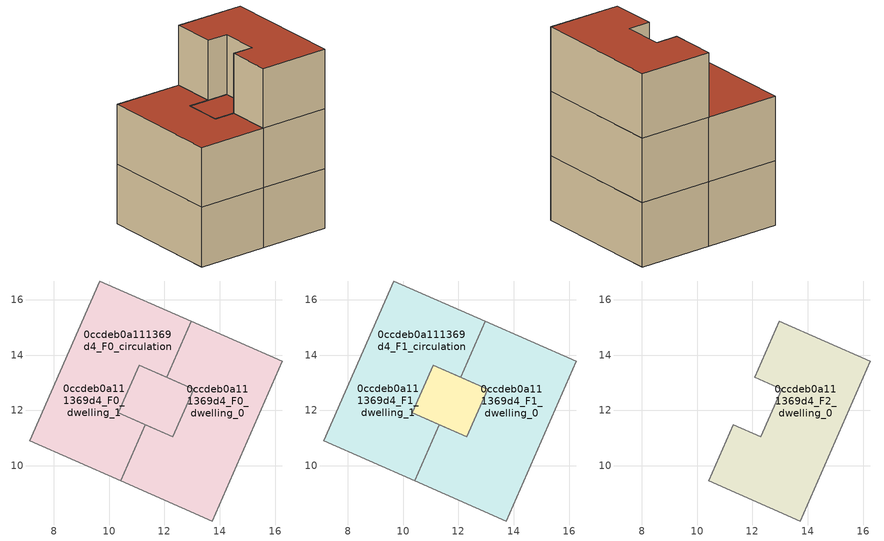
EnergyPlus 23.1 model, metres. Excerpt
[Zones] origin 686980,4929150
0ccdeb0a111369d4_F0_dwelling_0
 floor ground (EU_floor_Construction): 16.26,13.79 13.73,8 10.43,9.45 11.31,11.48 12.3,11.04 13.06,12.78 12.07,13.21 12.96,15.23 z0; 13.06,12.78 12.3,11.04 11.31,11.48 10.32,11.91 11.08,13.64 z0
 wall adiabatic (EU_wall_Construction): 12.07,13.21 13.06,12.78 / 12.3,11.04 11.31,11.48 10.43,9.45 13.73,8 16.26,13.79 12.96,15.23 z0:3
 wall to 0ccdeb0a111369d4_F0_dwelling_1 (EU_wall_Construction): 12.96,15.23 12.07,13.21 z0:3
 wall to 0ccdeb0a111369d4_F0_circulation (EU_wall_Construction): 13.06,12.78 12.3,11.04 z0:3
0ccdeb0a111369d4_F0_dwelling_1
 floor ground (EU_floor_Construction): 12.96,15.23 12.07,13.21 11.08,13.64 10.32,11.91 11.31,11.48 10.43,9.45 7.12,10.9 9.66,16.68 z0; 13.06,12.78 12.3,11.04 11.31,11.48 10.32,11.91 11.08,13.64 12.07,13.21 z0
 wall adiabatic (EU_wall_Construction): 12.96,15.23 9.66,16.68 7.12,10.9 10.43,9.45 11.31,11.48 10.32,11.91 11.08,13.64 12.07,13.21 z0:3
0ccdeb0a111369d4_F0_circulation
 floor ground (EU_floor_Construction): 16.26,13.79 13.73,8 10.43,9.45 11.31,11.48 12.3,11.04 13.06,12.78 12.07,13.21 12.96,15.23 z0; 13.06,12.78 12.3,11.04 11.31,11.48 10.32,11.91 11.08,13.64 z0; 12.96,15.23 12.07,13.21 11.08,13.64 10.32,11.91 11.31,11.48 10.43,9.45 7.12,10.9 9.66,16.68 z0
 wall adiabatic (EU_wall_Construction): 13.06,12.78 11.08,13.64 10.32,11.91 12.3,11.04 z0:3
0ccdeb0a111369d4_F1_dwelling_0
 floor outside (EU_floor_Construction): 16.26,13.79 13.73,8 10.43,9.45 11.31,11.48 12.3,11.04 13.06,12.78 12.07,13.21 12.96,15.23 z3
 floor to 0ccdeb0a111369d4_F0_dwelling_0 (EU_floor_Construction): 13.06,12.78 12.3,11.04 11.31,11.48 10.32,11.91 11.08,13.64 z3
 wall adiabatic (EU_wall_Construction): 12.07,13.21 13.06,12.78 / 12.3,11.04 11.31,11.48 10.43,9.45 13.73,8 16.26,13.79 12.96,15.23 z3:6
 wall to 0ccdeb0a111369d4_F1_dwelling_1 (EU_wall_Construction): 12.96,15.23 12.07,13.21 z3:6
 wall to 0ccdeb0a111369d4_F1_circulation (EU_wall_Construction): 13.06,12.78 12.3,11.04 z3:6
 roof outside (EU_floor_Construction): 12.3,11.04 13.06,12.78 11.08,13.64 10.32,11.91 11.31,11.48 z6
0ccdeb0a111369d4_F1_dwelling_1
 floor to 0ccdeb0a111369d4_F0_dwelling_1 (EU_floor_Construction): 12.96,15.23 12.07,13.21 11.08,13.64 10.32,11.91 11.31,11.48 10.43,9.45 7.12,10.9 9.66,16.68 z3; 13.06,12.78 12.3,11.04 11.31,11.48 10.32,11.91 11.08,13.64 12.07,13.21 z3
 wall adiabatic (EU_wall_Construction): 12.96,15.23 9.66,16.68 7.12,10.9 10.43,9.45 11.31,11.48 10.32,11.91 11.08,13.64 12.07,13.21 z3:6
 roof outside (EU_roof_Construction): 12.3,11.04 13.06,12.78 12.07,13.21 11.08,13.64 10.32,11.91 11.31,11.48 z6; 10.43,9.45 11.31,11.48 10.32,11.91 11.08,13.64 12.07,13.21 12.96,15.23 9.66,16.68 7.12,10.9 z6
0ccdeb0a111369d4_F1_circulation
 floor outside (EU_floor_Construction): 13.06,12.78 12.3,11.04 11.31,11.48 10.32,11.91 11.08,13.64 12.07,13.21 z3; 12.96,15.23 12.07,13.21 11.08,13.64 10.32,11.91 11.31,11.48 10.43,9.45 7.12,10.9 9.66,16.68 z3
 floor to 0ccdeb0a111369d4_F0_circulation (EU_floor_Construction): 16.26,13.79 13.73,8 10.43,9.45 11.31,11.48 12.3,11.04 13.06,12.78 12.07,13.21 12.96,15.23 z3
 wall adiabatic (EU_wall_Construction): 13.06,12.78 11.08,13.64 10.32,11.91 12.3,11.04 z3:6
 roof outside (EU_roof_Construction): 13.73,8 16.26,13.79 12.96,15.23 12.07,13.21 13.06,12.78 12.3,11.04 11.31,11.48 10.43,9.45 z6; 12.3,11.04 13.06,12.78 11.08,13.64 10.32,11.91 11.31,11.48 z6; 10.43,9.45 11.31,11.48 10.32,11.91 11.08,13.64 12.07,13.21 12.96,15.23 9.66,16.68 7.12,10.9 z6
0ccdeb0a111369d4_F2_dwelling_0
 floor to 0ccdeb0a111369d4_F1_dwelling_0 (EU_floor_Construction): 16.26,13.79 13.73,8 10.43,9.45 11.31,11.48 12.3,11.04 13.06,12.78 12.07,13.21 12.96,15.23 z6
 wall adiabatic (EU_wall_Construction): 16.26,13.79 12.96,15.23 12.07,13.21 13.06,12.78 12.3,11.04 11.31,11.48 10.43,9.45 13.73,8 16.26,13.79 z6:9
 roof outside (EU_roof_Construction): 13.73,8 16.26,13.79 12.96,15.23 12.07,13.21 13.06,12.78 12.3,11.04 11.31,11.48 10.43,9.45 z9
[Building]
EU S2 Campaign: North Axis=0; Terrain=City; Solar Distribution=FullExterior
[Site:Location]
Bologna: Latitude=44.5; Longitude=11.25; Time Zone=1; Elevation=37
[SizingPeriod:WeatherFileDays]
AnnualSizingPeriod: Begin Month=1; Begin Day of Month=1; End Month=12; End Day of Month=31; Day of Week for Start Day=Monday; Use Weather File Daylight Saving Period=No; Use Weather File Rain and Snow Indicators=No
[MATERIAL]
EU_InternalMass_Material: Roughness=MediumRough; Thickness=0.1; Conductivity=1; Density=1800; Specific Heat=900; Thermal Absorptance=0.9; Solar Absorptance=0.7; Visible Absorptance=0.7
[MATERIAL:NOMASS] Roughness=MediumRough; Thermal Absorptance=0.9; Solar Absorptance=0.7; Visible Absorptance=0.7
Name | Thermal Resistance
EU_wall_NoMass | 0.937881
EU_roof_NoMass | 0.548572
EU_floor_NoMass | 0.71348
[CONSTRUCTION]
EU_wall_Construction: EU_wall_NoMass
EU_roof_Construction: EU_roof_NoMass
EU_floor_Construction: EU_floor_NoMass
EU_InternalMass_Construction: EU_InternalMass_Material
[ZONE] Type=1; Multiplier=1; Ceiling Height=autocalculate; Floor Area=autocalculate; Part of Total Floor Area=Yes
Name | Volume
0ccdeb0a111369d4_F0_dwelling_0; 0ccdeb0a111369d4_F1_dwelling_0; 0ccdeb0a111369d4_F1_dwelling_1 | 74.458
0ccdeb0a111369d4_F2_dwelling_0 | 62.1628
0ccdeb0a111369d4_F0_dwelling_1 | 74.4573
0ccdeb0a111369d4_F0_circulation; 0ccdeb0a111369d4_F1_circulation | 136.621
[INTERNALMASS] Construction=EU_InternalMass_Construction
Name | Zone or ZoneList | Surface Area
0ccdeb0a111369d4_F0_dwelling_0_EU_InternalMass | 0ccdeb0a111369d4_F0_dwelling_0 | 20.7207
0ccdeb0a111369d4_F0_dwelling_1_EU_InternalMass | 0ccdeb0a111369d4_F0_dwelling_1 | 20.7207
0ccdeb0a111369d4_F1_dwelling_0_EU_InternalMass | 0ccdeb0a111369d4_F1_dwelling_0 | 20.7207
0ccdeb0a111369d4_F1_dwelling_1_EU_InternalMass | 0ccdeb0a111369d4_F1_dwelling_1 | 20.7207
0ccdeb0a111369d4_F2_dwelling_0_EU_InternalMass | 0ccdeb0a111369d4_F2_dwelling_0 | 45.788
[OTHEREQUIPMENT] Fuel Type=Electricity; Design Level Calculation Method=Watts/Area; Power per Zone Floor Area=1; Fraction Latent=0; Fraction Radiant=0; Fraction Lost=0; Carbon Dioxide Generation Rate=0; EndUse Subcategory=EU_Step8_InternalGains
Name | Zone or ZoneList or Space or SpaceList | Schedule
EU_Step8_InternalGain_0ccdeb0a111369d4_F0_dwelling_0_f000 | 0ccdeb0a111369d4_F0_dwelling_0 | EU_Step8_GainSchedule_0ccdeb0a111369d4_F0_dwelling_0_f000
EU_Step8_InternalGain_0ccdeb0a111369d4_F0_dwelling_1_f000 | 0ccdeb0a111369d4_F0_dwelling_1 | EU_Step8_GainSchedule_0ccdeb0a111369d4_F0_dwelling_1_f000
EU_Step8_InternalGain_0ccdeb0a111369d4_F1_dwelling_0_f000 | 0ccdeb0a111369d4_F1_dwelling_0 | EU_Step8_GainSchedule_0ccdeb0a111369d4_F1_dwelling_0_f000
EU_Step8_InternalGain_0ccdeb0a111369d4_F1_dwelling_1_f000 | 0ccdeb0a111369d4_F1_dwelling_1 | EU_Step8_GainSchedule_0ccdeb0a111369d4_F1_dwelling_1_f000
EU_Step8_InternalGain_0ccdeb0a111369d4_F2_dwelling_0_f000 | 0ccdeb0a111369d4_F2_dwelling_0 | EU_Step8_GainSchedule_0ccdeb0a111369d4_F2_dwelling_0_f000
[ZONEINFILTRATION:DESIGNFLOWRATE] Schedule=EU_AlwaysOn; Design Flow Rate Calculation Method=Flow/Area; Flow Rate per Floor Area=0.0005; Constant Term Coefficient=1; Temperature Term Coefficient=0; Velocity Term Coefficient=0; Velocity Squared Term Coefficient=0
Name | Zone or ZoneList or Space or SpaceList
EU_Circulation_Infiltration_0ccdeb0a111369d4_F0_circulation | 0ccdeb0a111369d4_F0_circulation
EU_Circulation_Infiltration_0ccdeb0a111369d4_F1_circulation | 0ccdeb0a111369d4_F1_circulation
[ZONEVENTILATION:DESIGNFLOWRATE] Schedule=EU_AlwaysOn; Design Flow Rate Calculation Method=AirChanges/Hour; Air Changes per Hour=0.687892; Ventilation Type=Natural; Fan Pressure Rise=0; Fan Total Efficiency=1; Constant Term Coefficient=1; Temperature Term Coefficient=0; Velocity Term Coefficient=0; Velocity Squared Term Coefficient=0; Minimum Indoor Temperature=-100; Maximum Indoor Temperature=100; Delta Temperature=-100; Minimum Outdoor Temperature=-100; Maximum Outdoor Temperature=100; Maximum Wind Speed=40
Name | Zone or ZoneList or Space or SpaceList
EU_ConstantAir_0ccdeb0a111369d4_F0_dwelling_0 | 0ccdeb0a111369d4_F0_dwelling_0
EU_ConstantAir_0ccdeb0a111369d4_F0_dwelling_1 | 0ccdeb0a111369d4_F0_dwelling_1
EU_ConstantAir_0ccdeb0a111369d4_F1_dwelling_0 | 0ccdeb0a111369d4_F1_dwelling_0
EU_ConstantAir_0ccdeb0a111369d4_F1_dwelling_1 | 0ccdeb0a111369d4_F1_dwelling_1
EU_ConstantAir_0ccdeb0a111369d4_F2_dwelling_0 | 0ccdeb0a111369d4_F2_dwelling_0
[HVACTEMPLATE:THERMOSTAT] Constant Heating Setpoint=20; Constant Cooling Setpoint=50
EU_HeatOnly_0ccdeb0a111369d4_F0_dwelling_0; EU_HeatOnly_0ccdeb0a111369d4_F0_dwelling_1; EU_HeatOnly_0ccdeb0a111369d4_F1_dwelling_0; EU_HeatOnly_0ccdeb0a111369d4_F1_dwelling_1; EU_HeatOnly_0ccdeb0a111369d4_F2_dwelling_0
[HVACTEMPLATE:ZONE:IDEALLOADSAIRSYSTEM] System Availability Schedule=EU_AlwaysOn; Maximum Heating Supply Air Temperature=50; Minimum Cooling Supply Air Temperature=13; Maximum Heating Supply Air Humidity Ratio=0.0156; Minimum Cooling Supply Air Humidity Ratio=0.0077; Heating Limit=NoLimit; Cooling Limit=NoLimit; Heating Availability Schedule=EU_AlwaysOn; Cooling Availability Schedule=EU_CoolingOff; Dehumidification Control Type=ConstantSensibleHeatRatio; Cooling Sensible Heat Ratio=0.7; Dehumidification Setpoint=60; Humidification Control Type=None; Humidification Setpoint=30; Outdoor Air Method=None; Outdoor Air Flow Rate per Person=0.00944; Outdoor Air Flow Rate per Zone Floor Area=0; Outdoor Air Flow Rate per Zone=0; Demand Controlled Ventilation Type=None; Outdoor Air Economizer Type=NoEconomizer; Heat Recovery Type=None; Sensible Heat Recovery Effectiveness=0.7; Latent Heat Recovery Effectiveness=0.65
Name | Template Thermostat
0ccdeb0a111369d4_F0_dwelling_0 | EU_HeatOnly_0ccdeb0a111369d4_F0_dwelling_0
0ccdeb0a111369d4_F0_dwelling_1 | EU_HeatOnly_0ccdeb0a111369d4_F0_dwelling_1
0ccdeb0a111369d4_F1_dwelling_0 | EU_HeatOnly_0ccdeb0a111369d4_F1_dwelling_0
0ccdeb0a111369d4_F1_dwelling_1 | EU_HeatOnly_0ccdeb0a111369d4_F1_dwelling_1
0ccdeb0a111369d4_F2_dwelling_0 | EU_HeatOnly_0ccdeb0a111369d4_F2_dwelling_0
[SIZING:ZONE] Zone Cooling Design Supply Air Temperature Input Method=SupplyAirTemperature; Zone Cooling Design Supply Air Temperature=13; Zone Heating Design Supply Air Temperature Input Method=SupplyAirTemperature; Zone Heating Design Supply Air Temperature=50; Zone Cooling Design Supply Air Humidity Ratio=0.008; Zone Heating Design Supply Air Humidity Ratio=0.008; Cooling Design Air Flow Method=DesignDay; Cooling Design Air Flow Rate=0; Cooling Minimum Air Flow per Zone Floor Area=0.000762; Cooling Minimum Air Flow=0; Cooling Minimum Air Flow Fraction=0.2; Heating Design Air Flow Method=DesignDay; Heating Design Air Flow Rate=0; Heating Maximum Air Flow per Zone Floor Area=0.002032; Heating Maximum Air Flow=0.141576; Heating Maximum Air Flow Fraction=0.3; Account for Dedicated Outdoor Air System=No; Dedicated Outdoor Air System Control Strategy=NeutralSupplyAir; Dedicated Outdoor Air Low Setpoint Temperature for Design=autosize; Dedicated Outdoor Air High Setpoint Temperature for Design=autosize; Zone Load Sizing Method=Sensible Load Only No Latent Load; Zone Latent Cooling Design Supply Air Humidity Ratio Input Method=HumidityRatioDifference; Zone Cooling Design Supply Air Humidity Ratio Difference=0.005; Zone Latent Heating Design Supply Air Humidity Ratio Input Method=HumidityRatioDifference; Zone Humidification Design Supply Air Humidity Ratio Difference=0.005
0ccdeb0a111369d4_F0_dwelling_0; 0ccdeb0a111369d4_F0_dwelling_1; 0ccdeb0a111369d4_F1_dwelling_0; 0ccdeb0a111369d4_F1_dwelling_1; 0ccdeb0a111369d4_F2_dwelling_0
[SCHEDULE:CONSTANT]
Name | Hourly Value
EU_AlwaysOn | 1
EU_CoolingOff | 0
[SCHEDULE:FILE] Column Number=1; Rows to Skip at Top=0; Number of Hours of Data=8760; Column Separator=Comma; Interpolate to Timestep=No; Minutes per Item=60; Adjust Schedule for Daylight Savings=Yes
Name | File
EU_Step8_GainSchedule_0ccdeb0a111369d4_F0_dwelling_0_f000 | ../../schedules/0ccdeb0a111369d4/0ccdeb0a111369d4_F0_dwelling_0_f000_gain.csv
EU_Step8_GainSchedule_0ccdeb0a111369d4_F0_dwelling_1_f000 | ../../schedules/0ccdeb0a111369d4/0ccdeb0a111369d4_F0_dwelling_1_f000_gain.csv
EU_Step8_GainSchedule_0ccdeb0a111369d4_F1_dwelling_0_f000 | ../../schedules/0ccdeb0a111369d4/0ccdeb0a111369d4_F1_dwelling_0_f000_gain.csv
EU_Step8_GainSchedule_0ccdeb0a111369d4_F1_dwelling_1_f000 | ../../schedules/0ccdeb0a111369d4/0ccdeb0a111369d4_F1_dwelling_1_f000_gain.csv
EU_Step8_GainSchedule_0ccdeb0a111369d4_F2_dwelling_0_f000 | ../../schedules/0ccdeb0a111369d4/0ccdeb0a111369d4_F2_dwelling_0_f000_gain.csv
